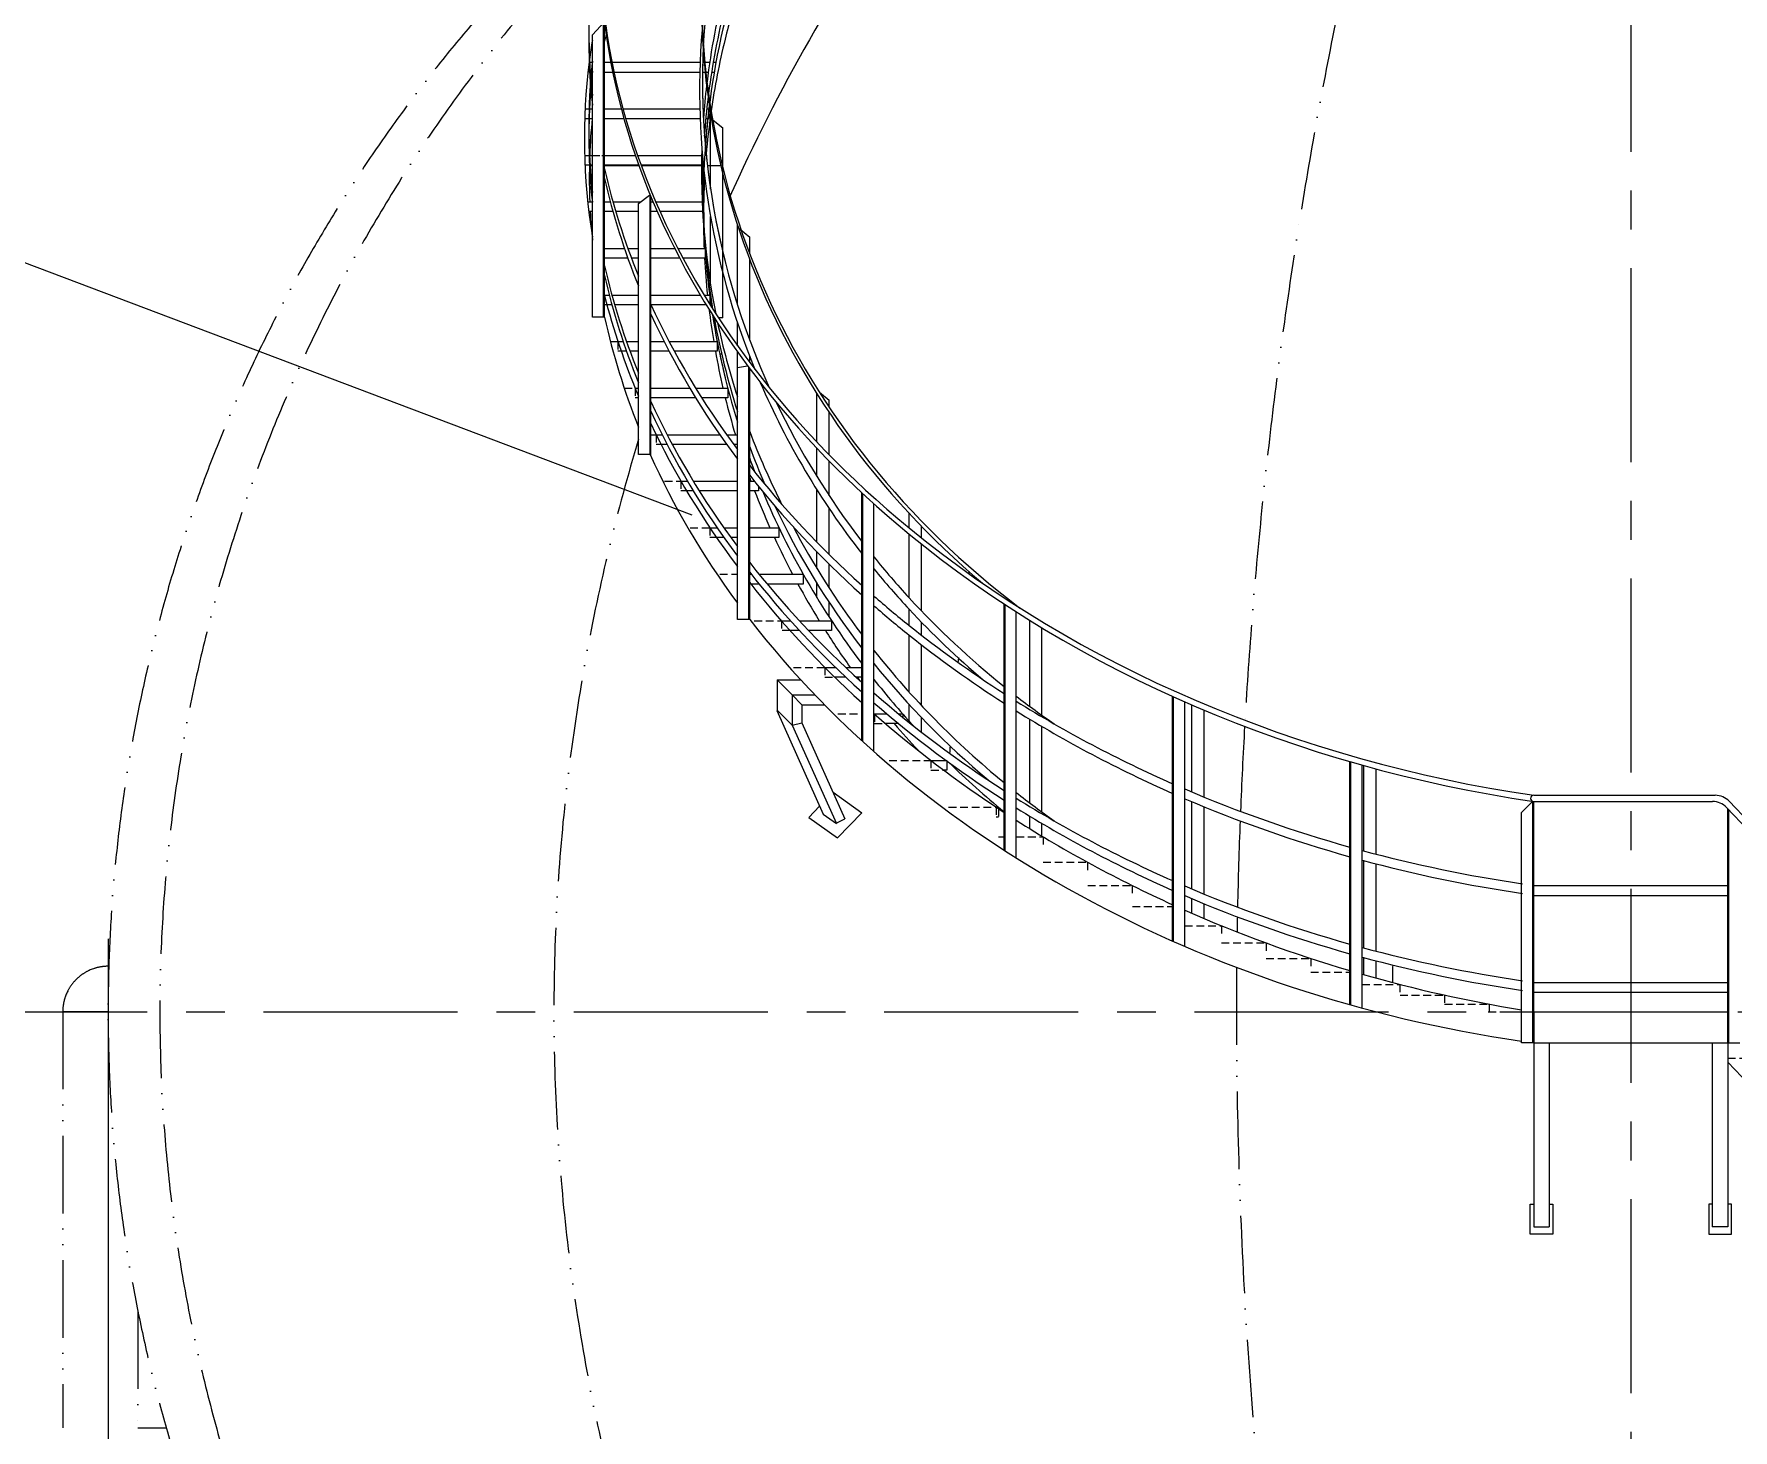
# Model space of a CAD drawing. Header units: millimetres. Extents: x 498745 to 743872, y 17439 to 118325.
# Drawn here: x 650559 to 655486, y 80268 to 84317 of the extents above; entities that cross this region are included whole.
import ezdxf

# ---------------------------------------------------------------- set-up
doc = ezdxf.new("R2010")
doc.units = ezdxf.units.MM
doc.header["$LTSCALE"] = 45
for name, pattern in [('CENTER', [2, 1.25, -0.25, 0.25, -0.25]), ('DASHED', [0.75, 0.5, -0.25]), ('DIVIDE-S', [16, 10, -2, 0, -2, 0, -2])]:
    doc.linetypes.add(name, pattern=pattern)

msp = doc.modelspace()

# ---------------------------------------------------------------- linework, layer by layer
at = {"color": 1, "linetype": 'CENTER', "ltscale": 10}
for p, q in [((655189.24, 86337.97), (655189.24, 76374.67)), ((650324.43, 81481.53), (660090.97, 81481.53))]:
    msp.add_line(p, q, dxfattribs=at)
at = {"color": 4, "ltscale": 2}
for p, q in [((652177.82, 84314.63), (652213.26, 84352.49)), ((652177.82, 83496.41), (652177.82, 84314.63)), ((652210.2, 83496.39), (652210.2, 84349.22)), ((652213.26, 83496.17), (652213.26, 84352.49)), ((652168.56, 84235.15), (652168.78, 84235.15)), ((652168.56, 84235.15), (652168.56, 84207.03)), ((652170.06, 84235.15), (652177.5, 84235.15)), ((652213.26, 84235.15), (652231.33, 84235.15)), ((652234.79, 84235.15), (652490.28, 84235.15)), ((652498, 84235.15), (652502.09, 84235.15)), ((652504.26, 84235.15), (652518.06, 84235.15)), ((652528.36, 84235.15), (652536.38, 84235.15)), ((652168.56, 84207.03), (652170.06, 84207.03)), ((652171.78, 84207.03), (652174.72, 84207.03)), ((652177.5, 84207.03), (652177.82, 84207.03)), ((652213.26, 84207.03), (652236.81, 84207.03)), ((652240.56, 84207.03), (652489.39, 84207.03)), ((652497.48, 84207.03), (652504.75, 84207.03)), ((652507.12, 84207.03), (652514.02, 84207.03)), ((652523.72, 84207.03), (652531.38, 84207.03)), ((652156.77, 84100.15), (652168.3, 84100.15)), ((652156.77, 84072.03), (652167.7, 84072.03)), ((652168.3, 84072.03), (652177.82, 84072.03)), ((652169.36, 84100.15), (652177.82, 84100.15)), ((652213.26, 84100.15), (652261.73, 84100.15)), ((652213.26, 84072.03), (652269.36, 84072.03)), ((652266.56, 84100.15), (652489.44, 84100.15)), ((652274.49, 84072.03), (652490.35, 84072.03)), ((652498.88, 84100.15), (652502.17, 84100.15)), ((652506.7, 84072.03), (652512.55, 84072.03)), ((652509.53, 84100.15), (652515.77, 84100.15)), ((652512.55, 84072.03), (652515.77, 84072.03)), ((652515.77, 84100.15), (652515.77, 84072.03)), ((652515.77, 84100.15), (652518.35, 84100.15)), ((652520.63, 83867.31), (652520.63, 84085.64)), ((652521.47, 84100.15), (652523.27, 84100.15)), ((652523.44, 84070.87), (652556.07, 84045.35)), ((652556.07, 83493.89), (652556.07, 84045.35)), ((652155.44, 83965.15), (652168.4, 83965.15)), ((652169.5, 83965.15), (652199.34, 83965.15)), ((652180.34, 83965.15), (652183.43, 83965.15)), ((652183.43, 83965.15), (652199.34, 83965.15)), ((652204.87, 83965.15), (652302.54, 83965.15)), ((652204.87, 83965.15), (652302.54, 83965.15)), ((652267.01, 83965.15), (652302.54, 83965.15)), ((652288.84, 83965.15), (652302.54, 83965.15)), ((652302.07, 83965.15), (652302.54, 83965.15)), ((652308.79, 83965.15), (652498.28, 83965.15)), ((652308.79, 83965.15), (652497.22, 83965.15)), ((652308.79, 83965.15), (652497.22, 83965.15)), ((652308.79, 83965.15), (652497.22, 83965.15)), ((652308.79, 83965.15), (652497.22, 83965.15)), ((652169.5, 83937.03), (652156.46, 83937.03)), ((652177.82, 83937.03), (652171.04, 83937.03)), ((652177.82, 83934.72), (652171.19, 83934.72)), ((652312.38, 83937.03), (652210.85, 83937.03)), ((652313.21, 83934.72), (652211.36, 83934.72)), ((652418.2, 83937.03), (652318.92, 83937.03)), ((652494.58, 83934.72), (652319.78, 83934.72)), ((652494.59, 83937.03), (652418.2, 83937.03)), ((652500.17, 83934.72), (652498.24, 83934.72)), ((652499.93, 83937.03), (652498.31, 83937.03)), ((652550.54, 83934.72), (652511.68, 83934.72)), ((652164.36, 83830.15), (652177.72, 83830.15)), ((652213.26, 83830.15), (652229.99, 83830.15)), ((652213.26, 83830.15), (652229.99, 83830.15)), ((652237.68, 83830.15), (652311.93, 83830.15)), ((652237.68, 83830.15), (652317.71, 83830.15)), ((652311.93, 83825.65), (652343.56, 83850.27)), ((652311.93, 83097.8), (652311.93, 83825.65)), ((652345.56, 83097.8), (652345.56, 83850.58)), ((652347.36, 83093.79), (652347.36, 83846.19)), ((652347.36, 83830.15), (652354.06, 83830.15)), ((652347.36, 83830.15), (652354.06, 83830.15)), ((652361.76, 83830.15), (652496.48, 83830.15)), ((652361.76, 83830.15), (652496.48, 83830.15)), ((652497.73, 83830.15), (652500.07, 83830.15)), ((652497.73, 83830.15), (652500.07, 83830.15)), ((652500.07, 83830.15), (652500.07, 83802.03)), ((652177.82, 83802.03), (652167.5, 83802.03)), ((652237.68, 83802.03), (652213.26, 83802.03)), ((652311.93, 83802.03), (652245.82, 83802.03)), ((652366.17, 83802.03), (652347.36, 83802.03)), ((652497.88, 83802.03), (652374.18, 83802.03)), ((652500.37, 83802.03), (652498.47, 83802.03)), ((652520.63, 83589.95), (652520.63, 83788.2)), ((652598.67, 83531.69), (652598.67, 83763.41)), ((652601.48, 83754.86), (652634.1, 83728.34)), ((652634.1, 83679.79), (652634.1, 83728.34)), ((652213.26, 83695.15), (652271.07, 83695.15)), ((652280.96, 83667.03), (652213.26, 83667.03)), ((652267.01, 83695.15), (652271.07, 83695.15)), ((652280.96, 83695.15), (652311.93, 83695.15)), ((652280.96, 83695.15), (652311.93, 83695.15)), ((652288.84, 83695.15), (652311.93, 83695.15)), ((652311.93, 83667.03), (652291.32, 83667.03)), ((652302.07, 83695.15), (652311.93, 83695.15)), ((652347.36, 83695.15), (652416.68, 83695.15)), ((652347.36, 83695.15), (652416.68, 83695.15)), ((652347.36, 83695.15), (652416.68, 83695.15)), ((652347.36, 83695.15), (652416.68, 83695.15)), ((652418.2, 83667.03), (652347.36, 83667.03)), ((652431.17, 83667.03), (652418.2, 83667.03)), ((652425.89, 83695.15), (652504.84, 83695.15)), ((652425.89, 83695.15), (652504.84, 83695.15)), ((652425.89, 83695.15), (652504.84, 83695.15)), ((652425.89, 83695.15), (652504.84, 83695.15)), ((652504.84, 83667.03), (652440.71, 83667.03)), ((652504.84, 83695.15), (652504.84, 83667.03)), ((652634.1, 83429.33), (652634.1, 83663.31)), ((652212.65, 83560.15), (652227.04, 83560.15)), ((652234.55, 83532.03), (652220.03, 83532.03)), ((652234.55, 83560.15), (652311.93, 83560.15)), ((652311.93, 83532.03), (652242.51, 83532.03)), ((652280.25, 83560.15), (652311.93, 83560.15)), ((652302.07, 83560.15), (652311.93, 83560.15)), ((652347.36, 83560.15), (652490.96, 83560.15)), ((652347.36, 83560.15), (652490.96, 83560.15)), ((652347.36, 83560.15), (652490.96, 83560.15)), ((652431.44, 83532.03), (652347.68, 83532.03)), ((652507.97, 83532.03), (652431.44, 83532.03)), ((652501.78, 83560.15), (652518.08, 83560.15)), ((652501.78, 83560.15), (652518.08, 83560.15)), ((652501.78, 83560.15), (652518.08, 83560.15)), ((652518.08, 83560.15), (652518.08, 83533.72)), ((652520.63, 83541.12), (652520.63, 83557.84)), ((652523.44, 83525.19), (652523.44, 83539.53)), ((652213.26, 83496.17), (652177.82, 83496.41)), ((652556.07, 83493.89), (652543.51, 83493.97)), ((652598.67, 83413.2), (652598.67, 83479.9)), ((652252.13, 83425.15), (652267.24, 83425.15)), ((652276.95, 83425.15), (652311.93, 83425.15)), ((652302.07, 83425.15), (652311.93, 83425.15)), ((652347.36, 83425.15), (652385.75, 83425.15)), ((652347.36, 83425.15), (652385.75, 83425.15)), ((652400.31, 83425.15), (652539.9, 83425.15)), ((652400.31, 83425.15), (652539.9, 83425.15)), ((652539.9, 83425.15), (652539.9, 83397.03)), ((652276.95, 83397.03), (652261.66, 83397.03)), ((652311.93, 83397.03), (652287.12, 83397.03)), ((652400.31, 83397.03), (652347.36, 83397.03)), ((652453.26, 83397.03), (652415.37, 83397.03)), ((652539.9, 83397.03), (652453.26, 83397.03)), ((652547.05, 83389.88), (652552.59, 83389.88)), ((652598.67, 83083.84), (652598.67, 83395.2)), ((652634.1, 83364.73), (652634.1, 83381.56)), ((652598.67, 83350.33), (652628.12, 83354.75)), ((652598.67, 82619.36), (652598.67, 83350.33)), ((652632.06, 82622.02), (652632.06, 83349.46)), ((652634.1, 82619.36), (652634.1, 83346.73)), ((652634.1, 83083.84), (652634.1, 83346.73)), ((652302.07, 83290.15), (652311.93, 83290.15)), ((652347.36, 83290.15), (652460.33, 83290.15)), ((652477.41, 83290.15), (652570.54, 83290.15)), ((652570.54, 83290.15), (652570.54, 83262.03)), ((652829.06, 83133.87), (652829.06, 83273.21)), ((652836.23, 83278.14), (652864.5, 83255.17)), ((652477.41, 83262.03), (652347.36, 83262.03)), ((652570.54, 83262.03), (652495.03, 83262.03)), ((652864.5, 83234.86), (652864.5, 83255.17)), ((652864.5, 83097.08), (652864.5, 83219.46)), ((652362.82, 83155.15), (652380.07, 83155.15)), ((652376.88, 83127.03), (652376.88, 83127.03)), ((652394.42, 83127.03), (652376.88, 83127.03)), ((652394.42, 83155.15), (652547.35, 83155.15)), ((652523.66, 83127.03), (652409.28, 83127.03)), ((652567.13, 83127.03), (652523.66, 83127.03)), ((652567.13, 83155.15), (652598.67, 83155.15)), ((652598.67, 83127.03), (652587.51, 83127.03)), ((652345.56, 83097.8), (652311.93, 83097.8)), ((652829.06, 83033.49), (652829.06, 83115.87)), ((652864.5, 82978.19), (652864.5, 83079.08)), ((652434.85, 83020.15), (652453.66, 83020.15)), ((652470.51, 82992.03), (652451.33, 82992.03)), ((652470.51, 83020.15), (652598.67, 83020.15)), ((652598.67, 82992.03), (652487.91, 82992.03)), ((652544.6, 83020.15), (652598.67, 83020.15)), ((652634.1, 83020.15), (652647.81, 83020.15)), ((652634.1, 83020.15), (652647.81, 83020.15)), ((652659.63, 82992.03), (652634.1, 82992.03)), ((652659.63, 83005.44), (652659.63, 82992.03)), ((652829.06, 82843.43), (652829.06, 82995.37)), ((652958.96, 82267.92), (652958.96, 82987.12)), ((652961.78, 82265.36), (652961.78, 82984.51)), ((652864.5, 82807.84), (652864.5, 82941.01)), ((652994.4, 82236.08), (652994.4, 82954.7)), ((653096.49, 82884.87), (653096.49, 82927.11)), ((652518.8, 82885.15), (652539.6, 82885.15)), ((652559.15, 82885.15), (652598.67, 82885.15)), ((652634.1, 82885.15), (652719.1, 82885.15)), ((652634.1, 82885.15), (652719.1, 82885.15)), ((652719.1, 82885.15), (652719.1, 82857.03)), ((653131.92, 82856.15), (653131.92, 82889.84)), ((652559.15, 82857.03), (652537.87, 82857.03)), ((652598.67, 82857.03), (652579.29, 82857.03)), ((652719.1, 82857.03), (652634.1, 82857.03)), ((653096.49, 82681.95), (653096.49, 82866.87)), ((653131.92, 82644.2), (653131.92, 82838.15)), ((652829.06, 82767.02), (652829.06, 82815.31)), ((652864.5, 82710.66), (652864.5, 82779.71)), ((652634.1, 82750.15), (652638.9, 82750.15)), ((652661.38, 82750.15), (652789.47, 82750.15)), ((652674.44, 82750.15), (652789.47, 82750.15)), ((652789.47, 82750.15), (652789.47, 82722.03)), ((652661.38, 82722.03), (652637.39, 82722.03)), ((652789.47, 82722.03), (652684.51, 82722.03)), ((652829.06, 82682.64), (652829.06, 82724.08)), ((652864.5, 82628.18), (652864.5, 82668.78)), ((653096.49, 82601.88), (653096.49, 82648.93)), ((653371.94, 81950.18), (653371.94, 82664.14)), ((653374.75, 81948.35), (653374.75, 82662.29)), ((653407.38, 81927.53), (653407.38, 82641.14)), ((652634.1, 82619.36), (652598.67, 82619.36)), ((652726.17, 82615.15), (652752.85, 82615.15)), ((652778.59, 82587.03), (652751.11, 82587.03)), ((652778.59, 82615.15), (652871.76, 82615.15)), ((652778.59, 82615.15), (652871.76, 82615.15)), ((652871.76, 82587.03), (652805.05, 82587.03)), ((652863.26, 82628.18), (652864.5, 82628.18)), ((652864.84, 82615.15), (652871.76, 82615.15)), ((652871.76, 82615.15), (652871.76, 82587.03)), ((652871.76, 82615.15), (652871.76, 82610.56)), ((652871.76, 82615.15), (652871.76, 82587.03)), ((653131.92, 82573.94), (653131.92, 82611.64)), ((653446.39, 82367.12), (653446.39, 82616.53)), ((653481.83, 82341.21), (653481.83, 82594.81)), ((653096.49, 82408.62), (653096.49, 82573.75)), ((653131.92, 82370.11), (653131.92, 82545.82)), ((652713.79, 82443.72), (652782.38, 82443.72)), ((652713.79, 82443.72), (652757.62, 82400.92)), ((652713.79, 82443.72), (652713.79, 82355.88)), ((652852.26, 82480.15), (652883.22, 82480.15)), ((652912.66, 82452.03), (652880.64, 82452.03)), ((652912.66, 82480.15), (652958.96, 82480.15)), ((652958.96, 82452.03), (652942.94, 82452.03)), ((652757.62, 82400.92), (652757.62, 82313.09)), ((652757.62, 82400.92), (652822.57, 82400.92)), ((652757.62, 82400.92), (652785.15, 82371.96)), ((653860.57, 81686.47), (653860.57, 82395.98)), ((653863.38, 81685.23), (653863.38, 82394.71)), ((652712.81, 82355.44), (652846.88, 82054.54)), ((652713.79, 82355.88), (652757.62, 82313.09)), ((652785.15, 82371.96), (652850.77, 82371.96)), ((652785.15, 82371.96), (652785.15, 82319.64)), ((652995.85, 82345.15), (653032.46, 82345.15)), ((653066.23, 82345.15), (653077.86, 82345.15)), ((653070.94, 82345.15), (653077.86, 82345.15)), ((653077.86, 82345.15), (653077.86, 82340.56)), ((653077.86, 82345.15), (653077.86, 82335.65)), ((653096.49, 82320.63), (653096.49, 82372.56)), ((653131.92, 82292.69), (653131.92, 82334.81)), ((653896, 81670.98), (653896, 82380.18)), ((653916.6, 82118.76), (653916.6, 82371.21)), ((653952.03, 82104.04), (653952.03, 82356.1)), ((652757.62, 82313.09), (652785.15, 82319.64)), ((652757.62, 82313.09), (652885.41, 82027.66)), ((652785.15, 82319.64), (652910.11, 82040.57)), ((653066.23, 82317.03), (653028.21, 82317.03)), ((653446.39, 82087.06), (653446.39, 82329.87)), ((653481.83, 82060.55), (653481.83, 82308.68)), ((653159.86, 82210.15), (653206.03, 82210.15)), ((653199.11, 82210.15), (653206.03, 82210.15)), ((653206.03, 82210.15), (653206.03, 82205.56)), ((653206.03, 82210.15), (653206.03, 82182.03)), ((654374.73, 81501.84), (654374.73, 82206.83)), ((654377.54, 81501.05), (654377.54, 82206.02)), ((654410.17, 81492.08), (654410.17, 82196.75)), ((654415.61, 81947.79), (654415.61, 82195.23)), ((653206.03, 82182.03), (653196.96, 82182.03)), ((654451.05, 81938.44), (654451.05, 82185.55)), ((652876.49, 82117.82), (652959.8, 82058.13)), ((653916.6, 81837.51), (653916.6, 82090.64)), ((654905.18, 82091.73), (654872.55, 82059.1)), ((654905.18, 81391.53), (654905.18, 82091.73)), ((654907.99, 82109.28), (655434.24, 82109.28)), ((654907.99, 81481.53), (654907.99, 82091.28)), ((654907.99, 82091.28), (655426.53, 82091.28)), ((655474.96, 82091.83), (660652.82, 76657.85)), ((652836.61, 82077.59), (652805.23, 82045.22)), ((652805.23, 82045.22), (652888.54, 81985.53)), ((652846.88, 82054.54), (652885.41, 82027.66)), ((652885.15, 82028.25), (652910.11, 82040.57)), ((652888.54, 81985.53), (652959.8, 82058.13)), ((653348.57, 82075.15), (653355.49, 82075.15)), ((653355.49, 82075.15), (653355.49, 82070.56)), ((653446.39, 82012.42), (653446.39, 82048.62)), ((653952.03, 81822.79), (653952.03, 82075.92)), ((654872.55, 81391.53), (654872.55, 82059.1)), ((654907.99, 81481.53), (654907.99, 82070.43)), ((655467.25, 82073.83), (660634.82, 76650.65)), ((655470.49, 81391.53), (655470.49, 82070.43)), ((655470.49, 81481.53), (655470.49, 82070.43)), ((655473.3, 81391.53), (655473.3, 82067.48)), ((653481.83, 81990.8), (653481.83, 82027.43)), ((654415.61, 81666.54), (654415.61, 81919.66)), ((654451.05, 81657.19), (654451.05, 81910.31)), ((654907.99, 81847.15), (655470.49, 81847.15)), ((653916.6, 81766.99), (653916.6, 81809.39)), ((653916.6, 81766.99), (653916.6, 81809.39)), ((653952.03, 81751.77), (653952.03, 81794.67)), ((653952.03, 81751.77), (653952.03, 81794.67)), ((654907.99, 81819.03), (655470.49, 81819.03)), ((654907.99, 81819.03), (655470.49, 81819.03)), ((654907.99, 81819.03), (655470.49, 81819.03)), ((654907.99, 81819.03), (655470.49, 81819.03)), ((654415.61, 81588.76), (654415.61, 81638.41)), ((654451.05, 81578.88), (654451.05, 81629.06)), ((654907.99, 81565.9), (655470.49, 81565.9)), ((654907.99, 81537.78), (655470.49, 81537.78)), ((654907.99, 81481.53), (654907.99, 81391.53)), ((654907.99, 81481.53), (654907.99, 81391.53)), ((654907.99, 81481.53), (655470.49, 81481.53)), ((654907.99, 81481.53), (655470.49, 81481.53)), ((654907.99, 81481.53), (655470.49, 81481.53)), ((654907.99, 81481.53), (655470.49, 81481.53)), ((655470.49, 81481.53), (655470.49, 81391.53)), ((654907.99, 81391.53), (654872.55, 81391.53)), ((654907.99, 81391.53), (654907.99, 80857.89)), ((654907.99, 81391.53), (655470.49, 81391.53)), ((654952.99, 81391.53), (654952.99, 80857.89)), ((655425.49, 81391.53), (655425.49, 80857.89)), ((655470.49, 81391.53), (655505.93, 81391.53)), ((655470.49, 81391.53), (655470.49, 81335.28)), ((655470.49, 81391.53), (655470.49, 80857.89)), ((655470.49, 81335.28), (657703.62, 78991.69)), ((654897.37, 80923.79), (654907.99, 80923.79)), ((654897.37, 80836.1), (654897.37, 80923.79)), ((654952.99, 80923.79), (654963.11, 80923.79)), ((654963.11, 80923.79), (654963.11, 80836.1)), ((655415.37, 80923.79), (655415.37, 80836.1)), ((655425.49, 80923.79), (655415.37, 80923.79)), ((655481.11, 80923.79), (655470.49, 80923.79)), ((655481.11, 80836.1), (655481.11, 80923.79)), ((654907.99, 80857.89), (654952.99, 80857.89)), ((655470.49, 80857.89), (655425.49, 80857.89)), ((654963.11, 80836.1), (654897.37, 80836.1)), ((655415.37, 80836.1), (655481.11, 80836.1))]:
    msp.add_line(p, q, dxfattribs=at)
at = {"ltscale": 2}
msp.add_line((652466.84, 82921.7), (649902.06, 83891.55), dxfattribs=at)
at = {"color": 2, "linetype": 'DASHED'}
for p, q in [((652220.03, 83532.03), (652213.26, 83532.03)), ((652230.26, 83425.15), (652252.13, 83425.15)), ((652252.13, 83425.15), (652252.13, 83397.03)), ((652263.88, 83397.03), (652252.13, 83397.03)), ((652270.36, 83290.15), (652302.07, 83290.15)), ((652302.07, 83290.15), (652302.07, 83262.03)), ((652311.93, 83262.03), (652302.07, 83262.03)), ((652347.36, 83155.15), (652362.82, 83155.15)), ((652362.82, 83155.15), (652362.82, 83127.03)), ((652376.88, 83127.03), (652362.82, 83127.03)), ((652387.32, 83020.15), (652434.85, 83020.15)), ((652434.85, 83020.15), (652434.85, 82992.03)), ((652451.33, 82992.03), (652434.85, 82992.03)), ((652451.3, 83020.15), (652453.66, 83020.15)), ((652461.25, 82885.15), (652518.8, 82885.15)), ((652518.8, 82885.15), (652518.8, 82857.03)), ((652535.25, 82885.15), (652539.6, 82885.15)), ((652537.87, 82857.03), (652518.8, 82857.03)), ((652547.36, 82750.15), (652598.67, 82750.15)), ((652637.39, 82722.03), (652634.1, 82722.03)), ((652647.36, 82615.15), (652726.17, 82615.15)), ((652726.17, 82615.15), (652726.17, 82587.03)), ((652751.11, 82587.03), (652726.17, 82587.03)), ((652742.62, 82615.15), (652752.85, 82615.15)), ((652760.99, 82480.15), (652852.26, 82480.15)), ((652852.26, 82480.15), (652852.26, 82452.03)), ((652852.26, 82452.03), (652880.64, 82452.03)), ((652890.11, 82345.15), (652958.96, 82345.15)), ((652994.4, 82345.15), (652995.85, 82345.15)), ((652995.85, 82345.15), (652995.85, 82317.03)), ((653077.86, 82340.56), (653077.86, 82335.65)), ((652995.85, 82317.03), (653028.21, 82317.03)), ((653038.38, 82210.15), (653159.86, 82210.15)), ((653159.86, 82210.15), (653159.86, 82182.03)), ((653206.03, 82205.56), (653206.03, 82182.03)), ((653159.86, 82182.03), (653196.96, 82182.03)), ((653210.96, 82075.15), (653348.57, 82075.15)), ((653348.57, 82075.15), (653348.57, 82047.03)), ((653348.57, 82047.03), (653355.49, 82047.03)), ((653355.49, 82070.56), (653355.49, 82047.03)), ((653355.73, 81988.98), (653371.94, 81988.98)), ((653407.38, 81988.98), (653484.87, 81988.98)), ((653484.87, 81988.98), (653484.87, 81960.85)), ((653485.1, 81914.84), (653614.24, 81914.84)), ((653485.1, 81914.84), (653614.24, 81914.84)), ((653614.24, 81914.84), (653614.24, 81886.72)), ((653614.24, 81914.84), (653614.24, 81886.72)), ((653614.48, 81847.46), (653743.62, 81847.46)), ((653614.48, 81847.46), (653743.62, 81847.46)), ((653743.62, 81847.46), (653743.62, 81819.34)), ((653743.62, 81847.46), (653743.62, 81819.34)), ((653743.85, 81786.29), (653860.57, 81786.29)), ((653743.85, 81786.29), (653860.57, 81786.29)), ((653896, 81730.88), (654002.37, 81730.88)), ((653896, 81730.88), (654002.37, 81730.88)), ((654002.37, 81730.88), (654002.37, 81702.75)), ((654002.37, 81730.88), (654002.37, 81702.75)), ((654002.6, 81680.87), (654131.74, 81680.87)), ((654002.6, 81680.87), (654131.74, 81680.87)), ((654131.74, 81680.87), (654131.74, 81652.75)), ((654131.74, 81680.87), (654131.74, 81652.75)), ((654131.98, 81635.98), (654261.12, 81635.98)), ((654131.98, 81635.98), (654261.12, 81635.98)), ((654261.12, 81635.98), (654261.12, 81607.86)), ((654261.12, 81635.98), (654261.12, 81607.86)), ((654261.35, 81595.98), (654374.73, 81595.98)), ((654410.17, 81560.67), (654519.87, 81560.67)), ((654519.87, 81560.67), (654519.87, 81532.54)), ((654520.1, 81529.9), (654649.24, 81529.9)), ((654649.24, 81529.9), (654649.24, 81501.77)), ((654649.48, 81503.55), (654778.62, 81503.55)), ((654778.62, 81503.55), (654778.62, 81475.42)), ((654776.04, 81481.53), (654905.18, 81481.53)), ((654905.18, 81481.53), (654905.18, 81453.4)), ((655470.49, 81346.53), (655599.63, 81346.53))]:
    msp.add_line(p, q, dxfattribs=at)
at = {"color": 1, "linetype": 'CENTER', "ltscale": 100}
msp.add_line((650773.77, 81692.55), (650773.77, 76081.53), dxfattribs=at)
at = {"color": 3, "linetype": 'DIVIDE-S', "ltscale": 0.5}
for p, q in [((650641.97, 81481.53), (650641.97, 80274.19)), ((650773.77, 81481.53), (650641.97, 81481.53)), ((650860.16, 80612.39), (650860.16, 80274.19)), ((650860.16, 80274.19), (650942.04, 80274.19))]:
    msp.add_line(p, q, dxfattribs=at)
for centre, radius, start, end in [((655189.24, 81481.53), 4415.47, 129.46634, 267.8616), ((655443.82, 81481.4), 4520.28, 133.92807, 226.07193), ((668522.37, 81481.43), 14476.62, 167.004109, 176.652861), ((657802.24, 81481.41), 5735.89, 163.173652, 214.581256), ((650773.77, 81481.53), 131.81, 89.14481, 180), ((668522.37, 81481.43), 14476.62, 179.490969, 192.995891)]:
    msp.add_arc(centre, radius, start, end, dxfattribs=at)
at = {"color": 3, "linetype": 'Continuous'}
for centre, radius, start, end in [((657802.24, 81481.41), 5735.89, 145.418744, 155.697153), ((668522.37, 81481.43), 14476.62, 176.722679, 177.698754), ((668522.37, 81481.43), 14476.62, 177.808537, 178.799757), ((668522.37, 81481.43), 14476.62, 178.910258, 179.084273)]:
    msp.add_arc(centre, radius, start, end, dxfattribs=at)
at = {"color": 4, "ltscale": 2}
for centre, radius, start, end in [((654907.99, 82100.28), 9, 90, 270), ((655426.53, 82035.03), 56.25, 43.6174, 90), ((655434.24, 82053.03), 56.25, 43.6174, 90)]:
    msp.add_arc(centre, radius, start, end, dxfattribs=at)
for centre, major_axis, ratio, start_param, end_param in [((655224.71, 84386.95), (-3003.69, 468.75), 0.756387, -1.0008456, 0.907768), ((655189.24, 84457), (2690.85, 173.05), 0.8825322, 2.014554, 3.8837195), ((655189.24, 84475), (2689.19, 188.64), 0.8833592, 2.0095295, 3.9331571), ((655224.71, 84368.95), (-3003.69, 468.75), 0.756387, -0.9745341, 0.907768), ((655189.24, 84212.87), (2688.61, 149.9), 0.8892196, 2.871018, 3.3130945), ((655192.09, 84130.43), (-3003.69, 468.75), 0.756387, -0.035295, 0.1999509), ((655192.09, 84102.31), (-3003.69, 468.75), 0.756387, -0.0315333, 0.1999509), ((655189.24, 83931.62), (2694.34, 49.81), 0.8844527, 2.899636, 3.0167869), ((655189.2, 83791), (2688.94, 40.93), 0.8981275, 2.8509224, 2.9113726), ((655189.24, 83847.25), (2688.94, 40.93), 0.8981275, 2.9114351, 3.257917), ((655189.24, 83903.5), (2688.6, 150.13), 0.8891979, 2.8709305, 2.977965), ((655189.24, 83708.56), (-2998.65, 469.03), 0.7688271, -0.0606751, -0.0517424), ((655182.17, 84184.75), (2690.5, 141.66), 0.8869245, 3.0217437, 3.4414713), ((655189.28, 83764.81), (-3002.93, 581.46), 0.7513562, 6.3042272, 6.3285009), ((655189.24, 84212.87), (2688.61, 149.9), 0.8892196, 3.0545112, 3.4737601), ((655189.2, 83791), (2688.94, 40.93), 0.8981275, 2.9113726, 2.9987407), ((655189.28, 83764.81), (-3002.93, 581.46), 0.7513562, 6.3315513, 6.5510896), ((655192.09, 83849.18), (-3003.69, 468.75), 0.756387, 0.0350401, 0.1999509), ((655192.09, 83821.06), (-3003.69, 468.75), 0.756387, 0.0350401, 0.1999509), ((655192.09, 83849.18), (-3003.69, 468.75), 0.756387, 0.0350401, 0.0566139), ((655192.09, 83821.06), (-3003.69, 468.75), 0.756387, 0.0350401, 0.0505171), ((655192.09, 83821.06), (-3003.69, 468.75), 0.756387, 0.0566139, 0.1999509), ((655192.09, 83849.18), (-3003.69, 468.75), 0.756387, 0.0627085, 0.1999509), ((655189.24, 83931.62), (2694.34, 49.81), 0.8844527, 3.0213323, 3.0611326), ((655189.24, 83903.5), (2688.6, 150.13), 0.8891979, 2.9824879, 3.0297861), ((655189.24, 83847.25), (2688.94, 40.93), 0.8981275, 3.015818, 3.0651088), ((655189.24, 83708.56), (-2998.65, 469.03), 0.7688271, 0.0455901, 0.0914211), ((655189.2, 83791), (2688.94, 40.93), 0.8981275, 3.0031207, 3.0509531), ((655189.24, 83931.62), (2694.34, 49.81), 0.8844527, 3.0981995, 3.3002116), ((655189.24, 83708.56), (-2998.65, 469.03), 0.7688271, 0.1034397, 0.1489971), ((655192.09, 84130.43), (-3003.69, 468.75), 0.756387, 0.2915781, 0.4277292), ((655189.24, 83903.5), (2688.6, 150.13), 0.8891979, 3.0597949, 3.2395683), ((655189.24, 83847.25), (2688.94, 40.93), 0.8981275, 3.0939304, 3.1693482), ((655192.09, 84102.31), (-3003.69, 468.75), 0.756387, 0.2915781, 0.4277292), ((655189.2, 83791), (2688.94, 40.93), 0.8981275, 3.0773248, 3.1341054), ((655189.24, 83708.56), (-2998.65, 469.03), 0.7688271, 0.1609642, 0.1961644), ((655189.2, 83791), (2688.94, 40.93), 0.8981275, 3.136133, 3.1643394), ((655189.2, 83791), (2688.94, 40.93), 0.8981275, 3.1759958, 3.2203675), ((655189.24, 83847.25), (2688.94, 40.93), 0.8981275, 3.191635, 3.257917), ((655192.09, 83849.18), (-3003.69, 468.75), 0.756387, 0.2915781, 0.4277292), ((655192.09, 83849.18), (-3003.69, 468.75), 0.756387, 0.2915781, 0.4277292), ((655192.09, 83821.06), (-3003.69, 468.75), 0.756387, 0.2915781, 0.4277292), ((655192.09, 83821.06), (-3003.69, 468.75), 0.756387, 0.2915781, 0.4277292), ((655189.28, 83764.81), (-3002.93, 581.46), 0.7513562, 6.624373, 6.7509404), ((655192.09, 84130.43), (-3003.69, 468.75), 0.756387, 0.4640588, 0.6579832), ((655189.2, 83791), (2688.94, 40.93), 0.8981275, 3.2370585, 3.276699), ((655189.24, 83708.56), (-2998.65, 469.03), 0.7688271, 0.2911018, 0.4285645), ((655192.09, 84102.31), (-3003.69, 468.75), 0.756387, 0.4640588, 0.6579832), ((655189.24, 83847.25), (2688.94, 40.93), 0.8981275, 3.2678034, 3.3995804), ((655189.24, 83847.25), (2688.94, 40.93), 0.8981275, 3.2678034, 3.3444113), ((655189.24, 83903.5), (2688.6, 150.13), 0.8891979, 3.250035, 3.3672525), ((655189.24, 83931.62), (2694.34, 49.81), 0.8844527, 3.31149, 3.4041559), ((655189.24, 81481.53), (0, 4415.62), 0.7071068, 1.1149824, 1.1150086), ((655189.2, 83791), (2688.94, 40.93), 0.8981275, 3.2884901, 3.3335217), ((655182.17, 84184.75), (2690.5, 141.66), 0.8869245, 3.4584051, 3.694779), ((655192.09, 83849.18), (-3003.69, 468.75), 0.756387, 0.4640588, 0.6579832), ((655192.09, 83849.18), (-3003.69, 468.75), 0.756387, 0.4640588, 0.6579832), ((655192.09, 83821.06), (-3003.69, 468.75), 0.756387, 0.4640588, 0.6579832), ((655192.09, 83821.06), (-3003.69, 468.75), 0.756387, 0.4640588, 0.6579832), ((655189.2, 83791), (2688.94, 40.93), 0.8981275, 3.34544, 3.3910382), ((655189.24, 84212.87), (2688.61, 149.9), 0.8892196, 3.49277, 3.686412), ((655189.28, 83764.81), (-3002.93, 581.46), 0.7513562, 6.7858856, 6.9753941), ((655189.24, 83931.62), (2694.34, 49.81), 0.8844527, 3.4485043, 3.543297), ((655189.24, 83708.56), (-2998.65, 469.03), 0.7688271, 0.4633132, 0.6596305), ((655189.24, 83903.5), (2688.6, 150.13), 0.8891979, 3.4121347, 3.4608173), ((655189.24, 83847.25), (2688.94, 40.93), 0.8981275, 3.4450036, 3.4625589), ((655192.09, 84130.43), (-3003.69, 468.75), 0.756387, 0.6803391, 0.8576953), ((655192.09, 84102.31), (-3003.69, 468.75), 0.756387, 0.6803391, 0.8576953), ((655189.2, 83791), (2688.94, 40.93), 0.8981275, 3.4450466, 3.4494732), ((655189.2, 83791), (2688.94, 40.93), 0.8981275, 3.4617858, 3.5090831), ((655189.24, 83847.25), (2688.94, 40.93), 0.8981275, 3.4872424, 3.7207798), ((655189.24, 83903.5), (2688.6, 150.13), 0.8891979, 3.4884967, 3.6863394), ((655189.24, 83931.62), (2688.94, 40.93), 0.8981275, 3.5711709, 3.7207798), ((655224.71, 84386.95), (-3003.69, 468.75), 0.756387, 0.907768, 1.5833818), ((655189.2, 83791), (2688.94, 40.93), 0.8981275, 3.5216766, 3.5701689), ((655224.71, 84368.95), (-3003.69, 468.75), 0.756387, 0.907768, 1.5833818), ((655192.09, 83849.18), (-3003.69, 468.75), 0.756387, 0.6803391, 0.8576953), ((655192.09, 83849.18), (-3003.69, 468.75), 0.756387, 0.6803391, 0.8576953), ((655189.24, 84212.87), (2688.61, 149.9), 0.8892196, 3.7095278, 3.7722959), ((655192.09, 83821.06), (-3003.69, 468.75), 0.756387, 0.6803391, 0.8576953), ((655182.17, 84184.75), (2690.5, 141.66), 0.8869245, 3.7177034, 3.7800195), ((655189.24, 81481.53), (0, 4415.62), 0.4539905, 1.2774968, 1.2788546), ((655189.28, 83764.81), (-3002.93, 581.46), 0.7513562, 6.9974233, 7.1728259), ((655189.2, 83791), (2688.94, 40.93), 0.8981275, 3.5831131, 3.633094), ((655192.09, 84130.43), (-3003.69, 468.75), 0.756387, 0.8749065, 0.9228371), ((655189.24, 84212.87), (2688.61, 149.9), 0.8892196, 3.7722959, 3.9217583), ((655192.09, 84102.31), (-3003.69, 468.75), 0.756387, 0.8749065, 0.9228371), ((655182.17, 84184.75), (2690.5, 141.66), 0.8869245, 3.7800195, 3.8977733), ((655189.24, 83708.56), (-2998.65, 469.03), 0.7688271, 0.6820368, 1.5854283), ((655189.2, 83791), (2688.94, 40.93), 0.8981275, 3.6464749, 3.6983117), ((655192.09, 84130.43), (-3003.69, 468.75), 0.756387, 0.9228371, 1.0425484), ((655192.09, 84102.31), (-3003.69, 468.75), 0.756387, 0.9228371, 1.0425484), ((655189.24, 83931.62), (2688.94, 40.93), 0.8981275, 3.743968, 3.9566987), ((655189.24, 83903.5), (2688.6, 150.13), 0.8891979, 3.7094549, 3.8979126), ((655189.24, 81481.53), (0, 4415.62), 0.4539905, 1.3360047, 1.3392254), ((655189.2, 83791), (2688.94, 40.93), 0.8981275, 3.7122384, 3.7167686), ((655189.24, 83847.25), (2688.94, 40.93), 0.8981275, 3.743968, 3.8138721), ((655192.09, 83849.18), (-3003.69, 468.75), 0.756387, 0.8749065, 1.0425484), ((655189.24, 84212.87), (2688.61, 149.9), 0.8892196, 3.9394604, 3.9927245), ((655192.09, 83821.06), (-3003.69, 468.75), 0.756387, 0.8749065, 1.0425484), ((655189.28, 83764.81), (-3002.93, 581.46), 0.7513562, 7.1898907, 7.3563495), ((655189.2, 83791), (2688.94, 40.93), 0.8981275, 3.7624905, 3.7664069), ((655192.09, 84130.43), (-3003.69, 468.75), 0.756387, 1.0571392, 1.2324278), ((655192.09, 84102.31), (-3003.69, 468.75), 0.756387, 1.0571392, 1.2324278), ((655189.2, 83791), (2688.94, 40.93), 0.8981275, 3.7810236, 3.8226043), ((655189.24, 81481.53), (0, 4415.62), 0.4539905, 1.3954351, 1.4001802), ((655189.24, 83847.25), (2688.94, 40.93), 0.8981275, 3.8726091, 3.9566987), ((655189.24, 83931.62), (2688.94, 40.93), 0.8981275, 3.9744332, 4.0277891), ((655192.09, 83849.18), (-3003.69, 468.75), 0.756387, 1.0571392, 1.2324278), ((655192.09, 84130.43), (-3003.69, 468.75), 0.756387, 1.2454359, 1.4146483), ((655192.09, 84102.31), (-3003.69, 468.75), 0.756387, 1.2454359, 1.4146483), ((655192.09, 83821.06), (-3003.69, 468.75), 0.756387, 1.0571392, 1.2324278), ((655189.28, 83764.81), (-3002.93, 581.46), 0.7513562, 7.3708536, 7.5452367), ((655192.09, 84130.43), (-3003.69, 468.75), 0.756387, 1.4267973, 1.5833818), ((655192.09, 84102.31), (-3003.69, 468.75), 0.756387, 1.4267973, 1.5833818), ((655192.09, 83849.18), (-3003.69, 468.75), 0.756387, 1.2454359, 1.4146483), ((655192.09, 83821.06), (-3003.69, 468.75), 0.756387, 1.2454359, 1.4146483), ((655189.28, 83764.81), (-3002.93, 581.46), 0.7513562, 7.5581856, 7.7266982), ((655192.09, 83849.18), (-3003.69, 468.75), 0.756387, 1.4267973, 1.5833818), ((655192.09, 83821.06), (-3003.69, 468.75), 0.756387, 1.4267973, 1.5833818), ((655189.24, 81481.53), (0, 4415.62), 0.1564345, 1.5401091, 1.5516298), ((655189.28, 83764.81), (-3002.93, 581.46), 0.7513562, 7.738801, 7.8938916)]:
    msp.add_ellipse(centre, major_axis=major_axis, ratio=ratio, start_param=start_param, end_param=end_param, dxfattribs=at)

doc.saveas('drawing.dxf')
